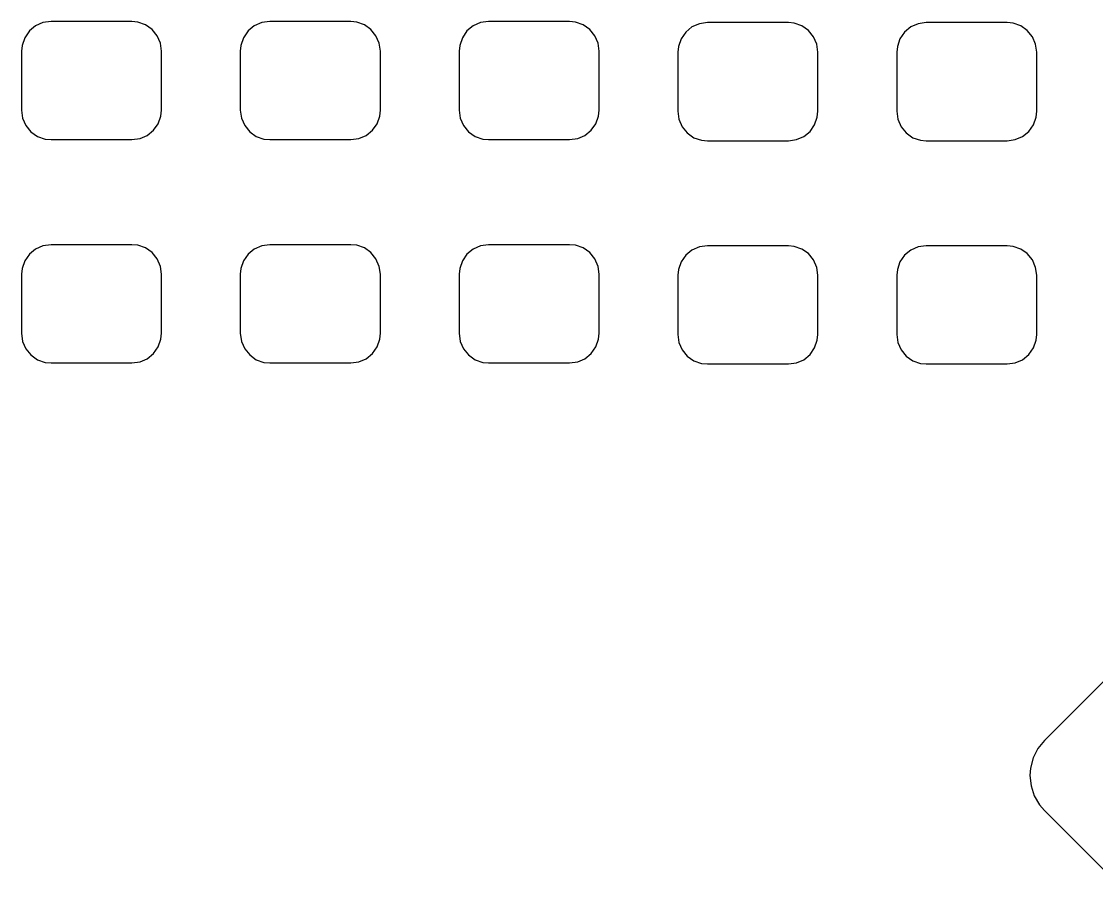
# Model space of a CAD drawing. Extents: x -27.1 to 63, y -62.3 to 29.6.
# Drawn here: x 6.703 to 11.616, y 11.006 to 14.964 of the extents above; entities that cross this region are included whole.
import ezdxf

# ---------------------------------------------------------------- set-up
doc = ezdxf.new("R2010")
doc.units = 0
doc.header["$MEASUREMENT"] = 0
doc.layers.get('0').update_dxf_attribs({"linetype": 'CONTINUOUS'})

msp = doc.modelspace()

# ---------------------------------------------------------------- linework, layer by layer
for points in [[(7.208, 14.964), (6.838, 14.964), (6.838, 14.964), (6.801, 14.959), (6.801, 14.959), (6.767, 14.944), (6.767, 14.944), (6.739, 14.921), (6.739, 14.921), (6.718, 14.89), (6.718, 14.89), (6.706, 14.855), (6.706, 14.855), (6.703, 14.828999), (6.703, 14.828999), (6.703, 14.559), (6.703, 14.559), (6.708, 14.522001), (6.708, 14.522001), (6.723, 14.488), (6.723, 14.488), (6.746, 14.46), (6.746, 14.46), (6.776, 14.437999), (6.776, 14.437999), (6.811, 14.426001), (6.811, 14.426001), (6.838, 14.424), (6.838, 14.424), (7.208, 14.424), (7.208, 14.424), (7.245, 14.429), (7.245, 14.429), (7.278, 14.442999), (7.278, 14.442999), (7.307, 14.467), (7.307, 14.467), (7.328, 14.497), (7.328, 14.497), (7.34, 14.532), (7.34, 14.532), (7.343, 14.559), (7.343, 14.559), (7.343, 14.828999), (7.343, 14.828999), (7.338, 14.865), (7.338, 14.865), (7.323, 14.898999), (7.323, 14.898999), (7.3, 14.928), (7.3, 14.928), (7.27, 14.948999), (7.27, 14.948999), (7.235, 14.961), (7.235, 14.961), (7.208, 14.964)], [(8.208, 14.964), (7.838, 14.964), (7.838, 14.964), (7.801, 14.959), (7.801, 14.959), (7.767, 14.944), (7.767, 14.944), (7.739, 14.921), (7.739, 14.921), (7.718, 14.89), (7.718, 14.89), (7.706, 14.855), (7.706, 14.855), (7.703, 14.828999), (7.703, 14.828999), (7.703, 14.559), (7.703, 14.559), (7.708, 14.522001), (7.708, 14.522001), (7.723, 14.488), (7.723, 14.488), (7.746, 14.46), (7.746, 14.46), (7.776, 14.437999), (7.776, 14.437999), (7.811, 14.426001), (7.811, 14.426001), (7.838, 14.424), (7.838, 14.424), (8.208, 14.424), (8.208, 14.424), (8.244999, 14.429), (8.244999, 14.429), (8.278, 14.442999), (8.278, 14.442999), (8.307, 14.467), (8.307, 14.467), (8.328, 14.497), (8.328, 14.497), (8.34, 14.532), (8.34, 14.532), (8.343, 14.559), (8.343, 14.559), (8.343, 14.828999), (8.343, 14.828999), (8.338, 14.865), (8.338, 14.865), (8.323, 14.898999), (8.323, 14.898999), (8.3, 14.928), (8.3, 14.928), (8.27, 14.948999), (8.27, 14.948999), (8.235, 14.961), (8.235, 14.961), (8.208, 14.964)], [(9.208, 14.964), (8.838, 14.964), (8.838, 14.964), (8.801, 14.959), (8.801, 14.959), (8.767, 14.944), (8.767, 14.944), (8.739, 14.921), (8.739, 14.921), (8.718, 14.89), (8.718, 14.89), (8.706, 14.855), (8.706, 14.855), (8.703, 14.828999), (8.703, 14.828999), (8.703, 14.559), (8.703, 14.559), (8.708, 14.522001), (8.708, 14.522001), (8.723, 14.488), (8.723, 14.488), (8.746, 14.46), (8.746, 14.46), (8.776, 14.437999), (8.776, 14.437999), (8.811, 14.426001), (8.811, 14.426001), (8.838, 14.424), (8.838, 14.424), (9.208, 14.424), (9.208, 14.424), (9.245, 14.429), (9.245, 14.429), (9.278, 14.442999), (9.278, 14.442999), (9.307, 14.467), (9.307, 14.467), (9.328, 14.497), (9.328, 14.497), (9.340001, 14.532), (9.340001, 14.532), (9.343, 14.559), (9.343, 14.559), (9.343, 14.828999), (9.343, 14.828999), (9.338, 14.865), (9.338, 14.865), (9.323, 14.898999), (9.323, 14.898999), (9.3, 14.928), (9.3, 14.928), (9.27, 14.948999), (9.27, 14.948999), (9.235, 14.961), (9.235, 14.961), (9.208, 14.964)], [(10.208, 14.959), (9.838, 14.959), (9.838, 14.959), (9.801, 14.954), (9.801, 14.954), (9.767, 14.939), (9.767, 14.939), (9.739, 14.916), (9.739, 14.916), (9.718, 14.885), (9.718, 14.885), (9.706, 14.85), (9.706, 14.85), (9.703, 14.824), (9.703, 14.824), (9.703, 14.553999), (9.703, 14.553999), (9.708, 14.517), (9.708, 14.517), (9.723, 14.483), (9.723, 14.483), (9.746, 14.455), (9.746, 14.455), (9.776, 14.433), (9.776, 14.433), (9.811, 14.421), (9.811, 14.421), (9.838, 14.419), (9.838, 14.419), (10.208, 14.419), (10.208, 14.419), (10.245, 14.424), (10.245, 14.424), (10.277999, 14.437999), (10.277999, 14.437999), (10.307, 14.462), (10.307, 14.462), (10.328, 14.492), (10.328, 14.492), (10.34, 14.527), (10.34, 14.527), (10.343, 14.553999), (10.343, 14.553999), (10.343, 14.824), (10.343, 14.824), (10.338, 14.86), (10.338, 14.86), (10.323, 14.894), (10.323, 14.894), (10.3, 14.922999), (10.3, 14.922999), (10.27, 14.944), (10.27, 14.944), (10.235001, 14.956), (10.235001, 14.956), (10.208, 14.959)], [(11.207999, 14.959), (10.838, 14.959), (10.838, 14.959), (10.801, 14.954), (10.801, 14.954), (10.767, 14.939), (10.767, 14.939), (10.738999, 14.916), (10.738999, 14.916), (10.718, 14.885), (10.718, 14.885), (10.706, 14.85), (10.706, 14.85), (10.703, 14.824), (10.703, 14.824), (10.703, 14.553999), (10.703, 14.553999), (10.707999, 14.517), (10.707999, 14.517), (10.723, 14.483), (10.723, 14.483), (10.746, 14.455), (10.746, 14.455), (10.776, 14.433), (10.776, 14.433), (10.811, 14.421), (10.811, 14.421), (10.838, 14.419), (10.838, 14.419), (11.207999, 14.419), (11.207999, 14.419), (11.245, 14.424), (11.245, 14.424), (11.277999, 14.437999), (11.277999, 14.437999), (11.307001, 14.462), (11.307001, 14.462), (11.327999, 14.492), (11.327999, 14.492), (11.34, 14.527), (11.34, 14.527), (11.342999, 14.553999), (11.342999, 14.553999), (11.342999, 14.824), (11.342999, 14.824), (11.338, 14.86), (11.338, 14.86), (11.323, 14.894), (11.323, 14.894), (11.3, 14.922999), (11.3, 14.922999), (11.27, 14.944), (11.27, 14.944), (11.235, 14.956), (11.235, 14.956), (11.207999, 14.959)], [(7.208, 13.944), (6.838, 13.944), (6.838, 13.944), (6.801, 13.939), (6.801, 13.939), (6.767, 13.924), (6.767, 13.924), (6.739, 13.901), (6.739, 13.901), (6.718, 13.87), (6.718, 13.87), (6.706, 13.835), (6.706, 13.835), (6.703, 13.809), (6.703, 13.809), (6.703, 13.539), (6.703, 13.539), (6.708, 13.502), (6.708, 13.502), (6.723, 13.468), (6.723, 13.468), (6.746, 13.44), (6.746, 13.44), (6.776, 13.418), (6.776, 13.418), (6.811, 13.406), (6.811, 13.406), (6.838, 13.403999), (6.838, 13.403999), (7.208, 13.403999), (7.208, 13.403999), (7.245, 13.409), (7.245, 13.409), (7.278, 13.422999), (7.278, 13.422999), (7.307, 13.447), (7.307, 13.447), (7.328, 13.477001), (7.328, 13.477001), (7.34, 13.512), (7.34, 13.512), (7.343, 13.539), (7.343, 13.539), (7.343, 13.809), (7.343, 13.809), (7.338, 13.845), (7.338, 13.845), (7.323, 13.879), (7.323, 13.879), (7.3, 13.907999), (7.3, 13.907999), (7.27, 13.929), (7.27, 13.929), (7.235, 13.941), (7.235, 13.941), (7.208, 13.944)], [(8.208, 13.944), (7.838, 13.944), (7.838, 13.944), (7.801, 13.939), (7.801, 13.939), (7.767, 13.924), (7.767, 13.924), (7.739, 13.901), (7.739, 13.901), (7.718, 13.87), (7.718, 13.87), (7.706, 13.835), (7.706, 13.835), (7.703, 13.809), (7.703, 13.809), (7.703, 13.539), (7.703, 13.539), (7.708, 13.502), (7.708, 13.502), (7.723, 13.468), (7.723, 13.468), (7.746, 13.44), (7.746, 13.44), (7.776, 13.418), (7.776, 13.418), (7.811, 13.406), (7.811, 13.406), (7.838, 13.403999), (7.838, 13.403999), (8.208, 13.403999), (8.208, 13.403999), (8.244999, 13.409), (8.244999, 13.409), (8.278, 13.422999), (8.278, 13.422999), (8.307, 13.447), (8.307, 13.447), (8.328, 13.477001), (8.328, 13.477001), (8.34, 13.512), (8.34, 13.512), (8.343, 13.539), (8.343, 13.539), (8.343, 13.809), (8.343, 13.809), (8.338, 13.845), (8.338, 13.845), (8.323, 13.879), (8.323, 13.879), (8.3, 13.907999), (8.3, 13.907999), (8.27, 13.929), (8.27, 13.929), (8.235, 13.941), (8.235, 13.941), (8.208, 13.944)], [(9.208, 13.944), (8.838, 13.944), (8.838, 13.944), (8.801, 13.939), (8.801, 13.939), (8.767, 13.924), (8.767, 13.924), (8.739, 13.901), (8.739, 13.901), (8.718, 13.87), (8.718, 13.87), (8.706, 13.835), (8.706, 13.835), (8.703, 13.809), (8.703, 13.809), (8.703, 13.539), (8.703, 13.539), (8.708, 13.502), (8.708, 13.502), (8.723, 13.468), (8.723, 13.468), (8.746, 13.44), (8.746, 13.44), (8.776, 13.418), (8.776, 13.418), (8.811, 13.406), (8.811, 13.406), (8.838, 13.403999), (8.838, 13.403999), (9.208, 13.403999), (9.208, 13.403999), (9.245, 13.409), (9.245, 13.409), (9.278, 13.422999), (9.278, 13.422999), (9.307, 13.447), (9.307, 13.447), (9.328, 13.477001), (9.328, 13.477001), (9.340001, 13.512), (9.340001, 13.512), (9.343, 13.539), (9.343, 13.539), (9.343, 13.809), (9.343, 13.809), (9.338, 13.845), (9.338, 13.845), (9.323, 13.879), (9.323, 13.879), (9.3, 13.907999), (9.3, 13.907999), (9.27, 13.929), (9.27, 13.929), (9.235, 13.941), (9.235, 13.941), (9.208, 13.944)], [(10.208, 13.939), (9.838, 13.939), (9.838, 13.939), (9.801, 13.934), (9.801, 13.934), (9.767, 13.918999), (9.767, 13.918999), (9.739, 13.896), (9.739, 13.896), (9.718, 13.865), (9.718, 13.865), (9.706, 13.83), (9.706, 13.83), (9.703, 13.804), (9.703, 13.804), (9.703, 13.534), (9.703, 13.534), (9.708, 13.497), (9.708, 13.497), (9.723, 13.462999), (9.723, 13.462999), (9.746, 13.435), (9.746, 13.435), (9.776, 13.413), (9.776, 13.413), (9.811, 13.401), (9.811, 13.401), (9.838, 13.399), (9.838, 13.399), (10.208, 13.399), (10.208, 13.399), (10.245, 13.403999), (10.245, 13.403999), (10.277999, 13.418), (10.277999, 13.418), (10.307, 13.442001), (10.307, 13.442001), (10.328, 13.472001), (10.328, 13.472001), (10.34, 13.507001), (10.34, 13.507001), (10.343, 13.534), (10.343, 13.534), (10.343, 13.804), (10.343, 13.804), (10.338, 13.84), (10.338, 13.84), (10.323, 13.874), (10.323, 13.874), (10.3, 13.903), (10.3, 13.903), (10.27, 13.924), (10.27, 13.924), (10.235001, 13.936), (10.235001, 13.936), (10.208, 13.939)], [(11.207999, 13.939), (10.838, 13.939), (10.838, 13.939), (10.801, 13.934), (10.801, 13.934), (10.767, 13.918999), (10.767, 13.918999), (10.738999, 13.896), (10.738999, 13.896), (10.718, 13.865), (10.718, 13.865), (10.706, 13.83), (10.706, 13.83), (10.703, 13.804), (10.703, 13.804), (10.703, 13.534), (10.703, 13.534), (10.707999, 13.497), (10.707999, 13.497), (10.723, 13.462999), (10.723, 13.462999), (10.746, 13.435), (10.746, 13.435), (10.776, 13.413), (10.776, 13.413), (10.811, 13.401), (10.811, 13.401), (10.838, 13.399), (10.838, 13.399), (11.207999, 13.399), (11.207999, 13.399), (11.245, 13.403999), (11.245, 13.403999), (11.277999, 13.418), (11.277999, 13.418), (11.307001, 13.442001), (11.307001, 13.442001), (11.327999, 13.472001), (11.327999, 13.472001), (11.34, 13.507001), (11.34, 13.507001), (11.342999, 13.534), (11.342999, 13.534), (11.342999, 13.804), (11.342999, 13.804), (11.338, 13.84), (11.338, 13.84), (11.323, 13.874), (11.323, 13.874), (11.3, 13.903), (11.3, 13.903), (11.27, 13.924), (11.27, 13.924), (11.235, 13.936), (11.235, 13.936), (11.207999, 13.939)], [(11.695, 11.995), (11.377999, 11.678), (11.377999, 11.678), (11.347999, 11.641001), (11.347999, 11.641001), (11.326, 11.598), (11.326, 11.598), (11.314, 11.552001), (11.314, 11.552001), (11.312, 11.517999), (11.312, 11.517999), (11.317, 11.471), (11.317, 11.471), (11.332, 11.425), (11.332, 11.425), (11.356, 11.384), (11.356, 11.384), (11.377999, 11.358), (11.377999, 11.358), (11.73, 11.006)]]:
    msp.add_lwpolyline(points)

doc.saveas('drawing.dxf')
